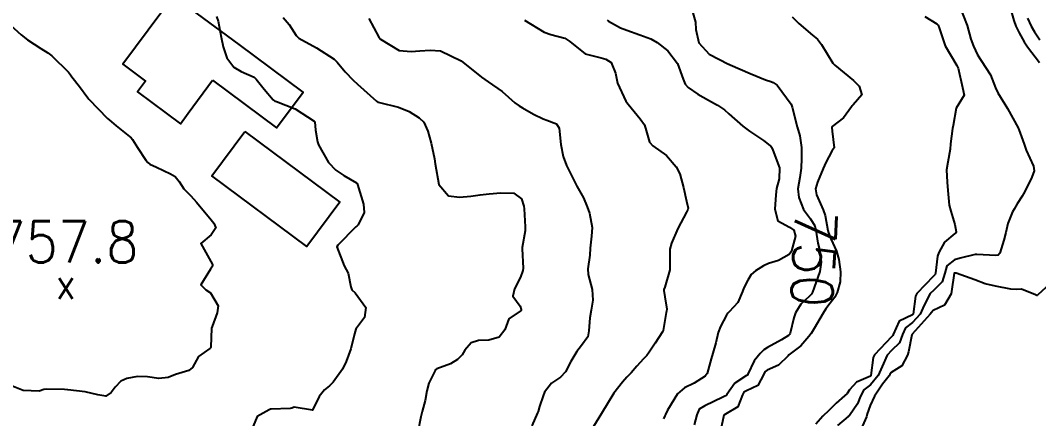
# Model space of a CAD drawing. Header units: metres. Extents: x 298520 to 308411, y 7433745 to 7450750.
# Drawn here: x 304570.1 to 304668.7, y 7439355 to 7439393.6 of the extents above; entities that cross this region are included whole.
import ezdxf
from ezdxf.enums import TextEntityAlignment as Align

# ---------------------------------------------------------------- set-up
doc = ezdxf.new("R2010")
doc.units = ezdxf.units.M
doc.header["$LTSCALE"] = 10
for name, color, linetype in [('Cotas', 45, 'Continuous'), ('Curvas de Nivel 1m', 11, 'Continuous'), ('Curvas de Nivel 5m', 15, 'Continuous'), ('Edificações', 30, 'Continuous'), ('Pontos Cotados', 45, 'Continuous')]:
    doc.layers.add(name, color=color, linetype=linetype)
doc.styles.add('Style-STANDARD', font='STANDARD.shx')

# ---------------------------------------------------------------- blocks, each defined once
blk = doc.blocks.new('ELVTXT_170')
at = {"layer": 'Pontos Cotados', "linetype": 'Continuous', "style": 'Style-STANDARD'}
for s, height, p in [('757.8', 4, (0, 4)), ('x', 3, (0, 0))]:
    blk.add_text(s, height=height, dxfattribs=at).set_placement(p, align=Align.MIDDLE_CENTER)

msp = doc.modelspace()

# ---------------------------------------------------------------- linework, layer by layer
at = {"layer": 'Curvas de Nivel 1m', "flags": 128}
for points, elevation in [([(304634.955, 7439395.336), (304635.508, 7439393.423), (304635.533, 7439392.726), (304635.827, 7439391.42), (304636.807, 7439390.344), (304638.697, 7439389.381), (304638.765, 7439389.353), (304638.793, 7439389.34), (304638.859, 7439389.312), (304640.784, 7439388.461), (304642.267, 7439387.856), (304642.776, 7439387.675), (304643.016, 7439387.577), (304643.398, 7439387.331), (304644.746, 7439385.49), (304644.813, 7439385.309), (304644.838, 7439385.213), (304645.351, 7439383.304), (304645.594, 7439382.422), (304645.769, 7439381.299), (304645.749, 7439380.237), (304645.721, 7439379.3), (304645.579, 7439378.385), (304645.402, 7439377.303), (304645.497, 7439376.445), (304645.941, 7439375.297), (304646.614, 7439374.385), (304647.04, 7439373.716), (304647.155, 7439373.282), (304647.345, 7439372.034), (304647.517, 7439371.276), (304647.657, 7439370.183), (304647.521, 7439369.275), (304646.981, 7439367.727), (304646.806, 7439367.286), (304646.709, 7439367.109), (304646.527, 7439366.914), (304645.693, 7439366.12), (304645.187, 7439365.303), (304645.009, 7439364.794), (304644.668, 7439363.308), (304644.599, 7439363.191), (304644.481, 7439363.097), (304643.825, 7439362.669), (304642.469, 7439361.948), (304642.111, 7439361.699), (304641.764, 7439361.347), (304641.175, 7439360.63), (304640.574, 7439359.359), (304640.524, 7439359.267), (304640.431, 7439359.212), (304639.305, 7439358.491), (304638.536, 7439357.379), (304638.489, 7439357.302), (304638.412, 7439357.246), (304638.135, 7439357.108), (304636.402, 7439356.295), (304635.854, 7439355.96), (304635.613, 7439355.418), (304635.364, 7439354.434)], 751), ([(304661.074, 7439394.905), (304661.802, 7439393.11), (304662.138, 7439391.799), (304662.406, 7439391.104), (304662.81, 7439390.26), (304663.581, 7439389.088), (304664.052, 7439388.348), (304664.533, 7439387.074), (304664.766, 7439386.577), (304665.69, 7439385.061), (304666.725, 7439383.209), (304666.782, 7439383.108), (304666.811, 7439383.049), (304667.303, 7439381.635), (304667.519, 7439381.038), (304668.21, 7439379.497), (304668.294, 7439379.026), (304668.049, 7439378.412), (304667.394, 7439377.039), (304667.114, 7439376.575), (304666.635, 7439375.83), (304666.349, 7439375.331), (304666.194, 7439375.054), (304665.746, 7439373.924), (304665.537, 7439373.061), (304665.344, 7439372.314), (304664.955, 7439371.066), (304664.788, 7439370.86), (304664.579, 7439370.831), (304662.727, 7439370.951), (304662.58, 7439370.934), (304661.106, 7439370.584), (304660.573, 7439370.436), (304659.839, 7439369.852), (304659.623, 7439369.129), (304659.371, 7439368.305), (304658.536, 7439367.457), (304658.225, 7439367.145), (304657.635, 7439366.035), (304657.24, 7439365.159), (304656.495, 7439364.339), (304655.835, 7439363.831), (304655.542, 7439363.179), (304655.26, 7439362.397), (304654.467, 7439361.626), (304654.06, 7439361.196), (304653.556, 7439360.094), (304653.19, 7439359.209), (304652.424, 7439358.323), (304651.806, 7439357.839), (304651.455, 7439357.23), (304651.165, 7439356.473), (304650.394, 7439355.337), (304650.345, 7439355.289), (304650.29, 7439355.241), (304649.254, 7439354.377)], 748), ([(304665.892, 7439395.06), (304666.317, 7439393.587), (304666.498, 7439393.053), (304666.837, 7439392.412), (304667.322, 7439391.537), (304667.652, 7439391.038), (304668.8, 7439389.515)], 747), ([(304568.835, 7439393.422), (304570.213, 7439392.206), (304570.816, 7439391.708), (304572.1, 7439390.884), (304572.797, 7439390.455), (304573.174, 7439390.166), (304574.777, 7439388.599), (304574.977, 7439388.349), (304575.121, 7439388.145), (304575.846, 7439387.216), (304576.65, 7439386.122), (304576.751, 7439385.986), (304578.572, 7439384.102), (304578.722, 7439383.964), (304579.415, 7439383.394), (304580.706, 7439382.364), (304580.857, 7439382.23), (304580.976, 7439382.076), (304581.472, 7439381.288), (304582.276, 7439380.056), (304582.462, 7439379.845), (304582.669, 7439379.698), (304583.304, 7439379.406), (304584.66, 7439378.762), (304585.112, 7439378.477), (304585.506, 7439378.017), (304585.945, 7439377.31), (304586.639, 7439376.616), (304587.169, 7439375.995), (304588.608, 7439374.303), (304588.866, 7439373.977), (304589.051, 7439373.523), (304588.591, 7439372.829), (304587.583, 7439371.995), (304588.557, 7439370.272), (304588.726, 7439369.978), (304588.734, 7439369.795), (304588.548, 7439369.506), (304587.584, 7439367.994), (304588.068, 7439367.527), (304588.525, 7439367.221), (304589.289, 7439365.972), (304589.184, 7439365.292), (304588.679, 7439363.978), (304588.646, 7439363.813), (304588.554, 7439361.979), (304588.532, 7439361.909), (304588.461, 7439361.85), (304587.371, 7439361.074), (304586.78, 7439360.005), (304586.43, 7439359.706), (304585.139, 7439359.31), (304584.423, 7439359.029), (304583.537, 7439358.923), (304582.423, 7439359.092), (304581.468, 7439359.109), (304580.421, 7439358.924), (304579.846, 7439358.658), (304579.296, 7439358.091), (304578.93, 7439357.573), (304578.404, 7439357.209), (304577.639, 7439357.345), (304576.408, 7439357.625), (304574.734, 7439357.822), (304574.41, 7439357.866), (304572.673, 7439357.904), (304572.41, 7439357.85), (304571.933, 7439357.702), (304570.409, 7439357.78), (304569.252, 7439358.212)], 757), ([(304589.115, 7439393.977), (304589.282, 7439393.532), (304589.563, 7439391.973), (304589.75, 7439391.029), (304590.114, 7439389.967), (304590.784, 7439389.064), (304591.488, 7439388.658), (304592.775, 7439388.118), (304592.968, 7439387.928), (304593.735, 7439386.948), (304594.597, 7439385.912), (304594.751, 7439385.799), (304594.918, 7439385.741), (304596.74, 7439385.035), (304598.575, 7439383.862), (304598.637, 7439383.777), (304598.714, 7439382.976), (304598.904, 7439381.858), (304599.005, 7439381.55), (304599.951, 7439379.847), (304600.666, 7439379.116), (304601.429, 7439378.597), (304602.654, 7439377.888), (304602.718, 7439377.809), (304602.758, 7439377.703), (304603.35, 7439375.803), (304603.406, 7439375.018), (304602.84, 7439373.808), (304602.717, 7439373.694), (304602.601, 7439373.606), (304600.854, 7439371.836), (304600.754, 7439371.664), (304601.46, 7439369.826), (304601.847, 7439369.121), (304602.111, 7439367.816), (304602.226, 7439367.511), (304602.527, 7439367.218), (304603.565, 7439365.799), (304603.454, 7439364.845), (304602.664, 7439363.808), (304602.594, 7439363.697), (304602.477, 7439363.257), (304602.105, 7439361.815), (304601.679, 7439360.587), (304601.304, 7439359.827), (304600.42, 7439358.57), (304600.039, 7439358.221), (304599.57, 7439357.848), (304599.063, 7439357.197), (304598.393, 7439355.86), (304596.649, 7439356.14), (304596.395, 7439356.056), (304596.259, 7439356.027), (304594.393, 7439355.949), (304594.357, 7439355.947), (304594.212, 7439355.912), (304593.061, 7439355.245), (304592.49, 7439353.929)], 756), ([(304603.872, 7439393.8), (304604.825, 7439391.987), (304604.999, 7439391.788), (304606.807, 7439390.702), (304607.978, 7439390.579), (304608.807, 7439390.65), (304609.816, 7439390.722), (304610.807, 7439390.658), (304612.793, 7439389.69), (304614.777, 7439388.105), (304615.407, 7439387.664), (304616.759, 7439386.711), (304617.995, 7439385.631), (304618.431, 7439385.316), (304618.738, 7439385.15), (304619.81, 7439384.531), (304620.728, 7439384.078), (304621.091, 7439383.959), (304622.028, 7439383.58), (304622.308, 7439383.165), (304622.466, 7439381.574), (304622.686, 7439380.411), (304623.018, 7439379.567), (304623.336, 7439378.894), (304624.004, 7439377.556), (304624.636, 7439376.427), (304625.019, 7439375.546), (304625.226, 7439374.935), (304625.477, 7439373.541), (304625.424, 7439372.712), (304625.3, 7439371.543), (304625.256, 7439370.859), (304625.053, 7439369.545), (304625.106, 7439368.986), (304625.473, 7439367.541), (304625.555, 7439366.508), (304625.402, 7439365.541), (304625.255, 7439364.789), (304625.161, 7439363.543), (304625.063, 7439362.958), (304624.469, 7439362.113), (304624.014, 7439361.557), (304623.435, 7439360.578), (304622.899, 7439359.573), (304622.428, 7439359.073), (304621.537, 7439358.474), (304620.884, 7439357.595), (304620.746, 7439357.26), (304620.399, 7439356.235), (304620.258, 7439355.737), (304620.209, 7439355.602), (304619.637, 7439354.345)], 754), ([(304618.929, 7439393.619), (304620.832, 7439392.466), (304621.477, 7439392.238), (304622.826, 7439391.894), (304623.326, 7439391.565), (304624.805, 7439390.352), (304626.358, 7439389.976), (304626.798, 7439389.866), (304627.343, 7439389.522), (304627.753, 7439388.486), (304627.941, 7439387.512), (304628.747, 7439385.798), (304628.965, 7439385.498), (304630.136, 7439384.079), (304630.539, 7439383.482), (304630.718, 7439382.953), (304631.052, 7439381.82), (304631.377, 7439381.47), (304632.689, 7439380.509), (304633.635, 7439379.44), (304633.989, 7439378.763), (304634.346, 7439377.435), (304634.633, 7439376.098), (304634.783, 7439375.428), (304634.762, 7439375.288), (304634.619, 7439375.026), (304633.783, 7439373.442), (304633.16, 7439372.023), (304633.005, 7439371.454), (304633.005, 7439371.025), (304633.017, 7439369.453), (304632.536, 7439367.773), (304632.434, 7439367.561), (304632.419, 7439367.461), (304632.527, 7439366.833), (304632.711, 7439365.653), (304632.69, 7439365.457), (304632.66, 7439365.308), (304632.496, 7439364.337), (304632.356, 7439363.59), (304632.311, 7439363.462), (304631.59, 7439362.351), (304631.004, 7439361.475), (304630.774, 7439361.161), (304630.453, 7439360.831), (304629.812, 7439360.117), (304629.252, 7439359.492), (304628.859, 7439359.066), (304628.424, 7439358.576), (304627.572, 7439357.513), (304626.393, 7439355.53), (304625.628, 7439354.284)], 753), ([(304626.944, 7439393.629), (304627.058, 7439393.527), (304628.227, 7439392.899), (304628.835, 7439392.671), (304630.115, 7439392.202), (304630.828, 7439391.952), (304631.174, 7439391.822), (304631.786, 7439391.466), (304632.811, 7439390.654), (304633.753, 7439389.44), (304634.297, 7439387.916), (304634.476, 7439387.433), (304634.768, 7439387.111), (304635.704, 7439386.475), (304636.75, 7439385.879), (304637.629, 7439385.397), (304638.293, 7439384.941), (304638.735, 7439384.561), (304640.089, 7439383.366), (304640.718, 7439382.863), (304642.072, 7439381.984), (304642.705, 7439381.5), (304642.789, 7439381.424), (304642.849, 7439381.338), (304642.988, 7439381.046), (304643.616, 7439379.326), (304643.599, 7439378.263), (304643.351, 7439377.33), (304643.256, 7439376.719), (304643.188, 7439375.332), (304643.466, 7439374.182), (304644.606, 7439373.598), (304645, 7439373.306), (304645.173, 7439372.728), (304644.789, 7439371.308), (304644.726, 7439371.164), (304644.577, 7439370.929), (304643.534, 7439370.36), (304642.564, 7439370.068), (304642.079, 7439369.826), (304641.313, 7439369.352), (304640.894, 7439369.012), (304640.544, 7439368.465), (304640.183, 7439367.717), (304640.057, 7439367.365), (304639.597, 7439366.289), (304638.754, 7439365.378), (304638.631, 7439365.259), (304638.508, 7439365.072), (304637.912, 7439363.968), (304637.688, 7439363.392), (304637.454, 7439362.377), (304637.179, 7439361.399), (304637.015, 7439360.841), (304636.617, 7439359.407), (304636.43, 7439359.149), (304635.36, 7439358.484), (304634.419, 7439358.029), (304633.745, 7439357.44), (304632.795, 7439355.852), (304632.603, 7439355.457), (304632.525, 7439355.324), (304632.386, 7439355.031)], 752), ([(304657.685, 7439393.991), (304658.844, 7439393.281), (304658.987, 7439393.139), (304659.098, 7439392.88), (304659.676, 7439391.131), (304660.795, 7439389.241), (304660.87, 7439389.119), (304660.931, 7439388.979), (304661.338, 7439387.114), (304661.521, 7439386.353), (304660.743, 7439385.12), (304660.433, 7439383.416), (304660.38, 7439383.123), (304660.174, 7439381.659), (304660.134, 7439381.126), (304659.924, 7439379.888), (304659.801, 7439379.129), (304659.862, 7439377.927), (304659.938, 7439377.127), (304660.051, 7439375.706), (304660.2, 7439375.124), (304660.61, 7439373.853), (304660.741, 7439373.119), (304660.694, 7439373.027), (304660.601, 7439372.966), (304659.595, 7439372.128), (304659.047, 7439371.135), (304658.939, 7439370.775), (304658.723, 7439369.138), (304658.683, 7439369.007), (304658.55, 7439368.848), (304656.927, 7439367.164), (304656.799, 7439366.895), (304656.561, 7439365.169), (304656.502, 7439365.104), (304655.211, 7439364.468), (304654.621, 7439363.189), (304654.584, 7439363.086), (304654.481, 7439362.967), (304652.808, 7439361.215), (304652.697, 7439360.979), (304652.473, 7439359.219), (304652.432, 7439359.172), (304651.09, 7439358.57), (304650.419, 7439357.837), (304650.185, 7439357.473), (304649.922, 7439357.245), (304649.104, 7439356.555), (304648.399, 7439355.84), (304647.807, 7439355.269), (304647.156, 7439354.503)], 749), ([(304667.646, 7439393.833), (304667.991, 7439393.033), (304668.322, 7439392.512), (304668.83, 7439391.721)], 746), ([(304670.551, 7439368.789), (304668.641, 7439367.028), (304668.579, 7439366.982), (304668.532, 7439366.982), (304668.415, 7439367.031), (304667.063, 7439367.567), (304666.538, 7439367.549), (304666.012, 7439367.581), (304664.541, 7439367.871), (304663.542, 7439368.084), (304662.547, 7439368.486), (304660.72, 7439369.118), (304660.553, 7439369.132), (304660.292, 7439367.365), (304660.238, 7439367.123), (304659.608, 7439366.038), (304658.508, 7439365.506), (304658.34, 7439365.308), (304658.226, 7439365.144), (304656.483, 7439363.22), (304656.457, 7439363.196), (304656.448, 7439363.17), (304656.124, 7439361.516), (304656.019, 7439361.174), (304655.469, 7439360.159), (304654.438, 7439359.507), (304654.309, 7439359.318), (304654.232, 7439359.193), (304653.607, 7439358.384), (304652.836, 7439357.214), (304652.404, 7439356.314), (304652.113, 7439355.505), (304652.043, 7439355.223), (304651.541, 7439354.063)], 747)]:
    msp.add_lwpolyline(points, dxfattribs=dict(at, elevation=elevation))
at = {"layer": 'Curvas de Nivel 5m', "flags": 128}
for points, elevation in [([(304595.579, 7439393.899), (304596.164, 7439393.218), (304596.826, 7439392.145), (304597.094, 7439391.877), (304598.809, 7439390.935), (304600.508, 7439389.843), (304600.79, 7439389.57), (304601.56, 7439388.608), (304602.334, 7439387.817), (304602.767, 7439387.432), (304604.612, 7439385.791), (304604.742, 7439385.7), (304604.885, 7439385.645), (304606.737, 7439385.197), (304607.767, 7439384.788), (304608.727, 7439384.177), (304609.184, 7439383.735), (304609.583, 7439382.863), (304609.912, 7439381.728), (304610.215, 7439380.189), (304610.299, 7439379.724), (304610.653, 7439377.72), (304611.565, 7439376.629), (304612.641, 7439376.474), (304613.735, 7439376.586), (304614.643, 7439376.702), (304615.506, 7439376.799), (304616.645, 7439376.902), (304617.895, 7439376.881), (304618.633, 7439376.321), (304618.855, 7439375.618), (304618.889, 7439375.348), (304619.002, 7439373.616), (304618.986, 7439373.229), (304618.719, 7439371.619), (304618.712, 7439371.487), (304618.794, 7439369.618), (304618.781, 7439369.388), (304618.544, 7439368.732), (304617.966, 7439367.628), (304617.804, 7439366.91), (304618.516, 7439365.929), (304618.622, 7439365.619), (304618.605, 7439365.525), (304618.51, 7439365.44), (304617.432, 7439364.703), (304617.037, 7439363.642), (304616.476, 7439362.932), (304615.484, 7439362.648), (304614.472, 7439362.61), (304613.772, 7439362.375), (304613.174, 7439361.683), (304612.904, 7439361.238), (304612.449, 7439360.76), (304611.785, 7439360.358), (304610.435, 7439359.851), (304610.353, 7439359.802), (304610.284, 7439359.721), (304609.661, 7439358.487), (304609.495, 7439357.729), (304609.329, 7439356.806), (304609.036, 7439355.734), (304608.895, 7439355.226), (304608.608, 7439353.738)], 755), ([(304644.849, 7439393.95), (304645.51, 7439393.303), (304646.832, 7439392.158), (304647.32, 7439391.775), (304647.683, 7439391.277), (304648.796, 7439389.459), (304648.967, 7439389.258), (304650.778, 7439387.792), (304651.338, 7439387.234), (304651.595, 7439386.397), (304650.746, 7439385.421), (304650.653, 7439385.332), (304650.597, 7439385.241), (304649.816, 7439384.165), (304648.724, 7439383.34), (304648.694, 7439383.26), (304648.695, 7439383.232), (304648.719, 7439382.894), (304648.907, 7439381.258), (304648.835, 7439381.125), (304648.698, 7439380.949), (304648.112, 7439379.838), (304647.864, 7439379.272), (304647.317, 7439377.937), (304647.122, 7439377.283), (304647.202, 7439376.725), (304647.839, 7439375.272), (304648.049, 7439374.7), (304648.313, 7439373.264), (304648.361, 7439373.024), (304648.595, 7439372.449), (304649.147, 7439371.254), (304649.379, 7439370.443), (304649.546, 7439369.25), (304649.507, 7439368.287), (304649.206, 7439367.253), (304648.976, 7439366.806), (304648.517, 7439366.218), (304648.114, 7439365.661), (304647.865, 7439365.27), (304646.982, 7439363.777), (304646.684, 7439363.287), (304646.48, 7439362.987), (304645.684, 7439362.084), (304644.645, 7439361.308), (304644.539, 7439361.232), (304644.46, 7439361.13), (304643.536, 7439360.234), (304642.439, 7439359.73), (304642.206, 7439359.572), (304642.101, 7439359.343), (304641.529, 7439358.242), (304640.417, 7439357.74), (304640.163, 7439357.614), (304640.038, 7439357.364), (304639.584, 7439356.185), (304638.394, 7439355.493), (304638.238, 7439355.382), (304637.903, 7439353.854)], 750)]:
    msp.add_lwpolyline(points, dxfattribs=dict(at, elevation=elevation))
at = {"layer": 'Edificações'}
for points in [[(304588.742, 7439387.81), (304594.934, 7439383.206), (304597.502, 7439386.66), (304591.31, 7439391.264), (304584.961, 7439395.985), (304580.029, 7439389.352), (304582.228, 7439387.716), (304582.228, 7439387.716), (304581.464, 7439386.689), (304585.614, 7439383.603), (304586.378, 7439384.631)], [(304586.378, 7439384.631), (304588.742, 7439387.81)]]:
    msp.add_lwpolyline(points, dxfattribs=at)
msp.add_lwpolyline([(304591.859, 7439382.849), (304601.063, 7439376.005), (304597.875, 7439371.718), (304588.671, 7439378.562)], close=True, dxfattribs=at)

# ---------------------------------------------------------------- block references
at = {"layer": 'Pontos Cotados', "linetype": 'Continuous'}
msp.add_blockref('ELVTXT_170', (304574.533, 7439368.15, 757.8), dxfattribs=at)

# ---------------------------------------------------------------- texts
at = {"layer": 'Cotas', "style": 'Style-STANDARD'}
msp.add_text('750', height=4, rotation=267.21457, dxfattribs=at).set_placement((304646.94, 7439370.506, 750), align=Align.MIDDLE_CENTER)

doc.saveas('drawing.dxf')
